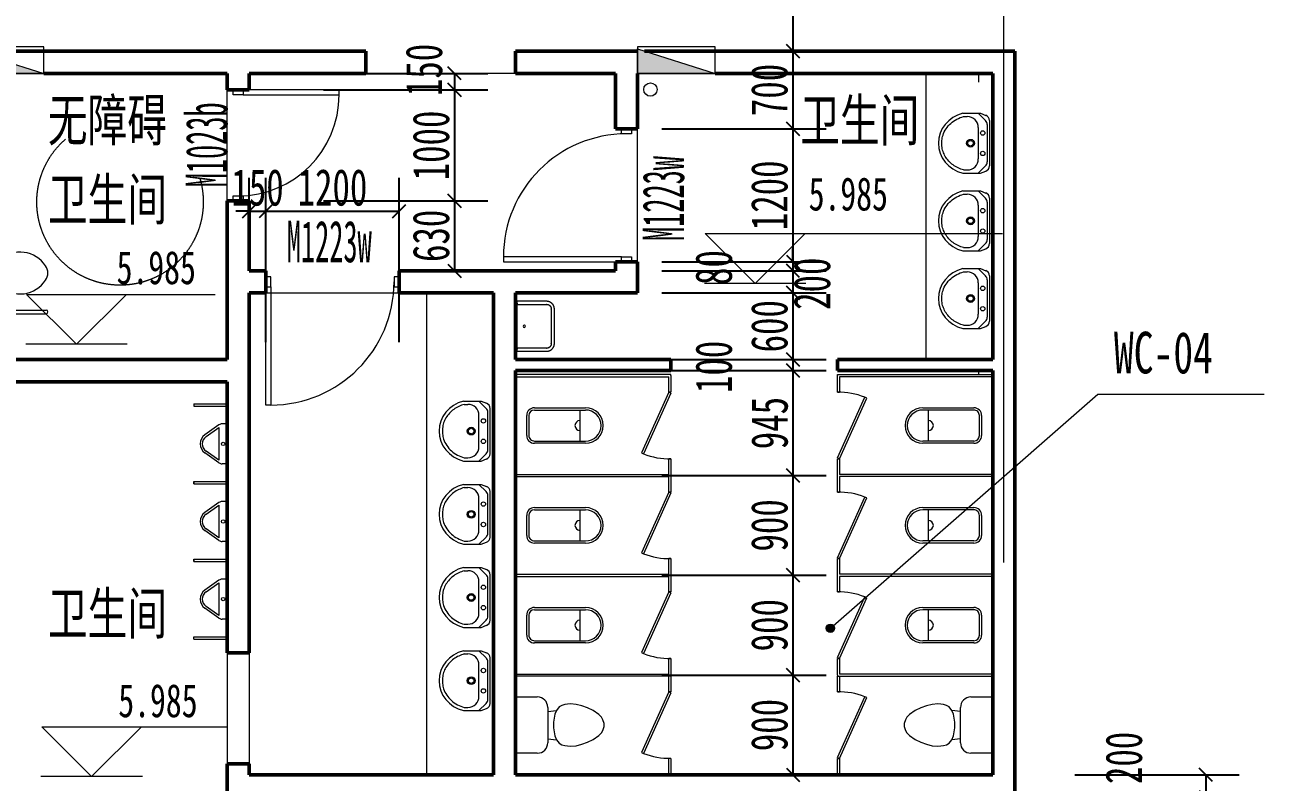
# Model space of a CAD drawing. Header units: millimetres. Extents: x 124696 to 347024, y 412631 to 564609.
# Drawn here: x 163349 to 174518, y 510662 to 517490 of the extents above; entities that cross this region are included whole.
import ezdxf

# ---------------------------------------------------------------- set-up
doc = ezdxf.new("R2010")
doc.units = ezdxf.units.MM
doc.header["$LTSCALE"] = 1500
doc.header["$MEASUREMENT"] = 0
for name, pattern in [('二层平面图$0$IMPORT-216002', [3, 2, -1]), ('二层平面图$0$划线1mm', [2, 1, -1]), ('二层平面图$0$轴网线_12_3_3_3 mm', [21, 12, -3, 3, -3])]:
    doc.linetypes.add(name, pattern=pattern)
doc.layers.add('0-建筑底图', color=7, linetype='Continuous')
for name, color, linetype, lineweight in [('二层平面图$0$A-DOOR', 51, 'Continuous', 9), ('二层平面图$0$A-DOOR-2', 51, '二层平面图$0$划线1mm', 9), ('二层平面图$0$A-DOOR-IDEN', 53, 'Continuous', 15), ('二层平面图$0$A-LINE', 7, 'Continuous', 9), ('二层平面图$0$A-LINE-1', 7, '二层平面图$0$IMPORT-216002', 9), ('二层平面图$0$A-WALL-1', 10, 'Continuous', 50), ('二层平面图$0$ANNO-DIMS', 3, 'Continuous', 15), ('二层平面图$0$ANNO-DOTE-1', 10, '二层平面图$0$轴网线_12_3_3_3 mm', 15), ('二层平面图$0$ANNO-TEXT', 7, 'Continuous', 15), ('二层平面图$0$DETAIL', 3, 'Continuous', 9), ('二层平面图$0$E-FIRE-EQPM', 3, 'Continuous', 9), ('二层平面图$0$P-SANR-FIXT-1', 7, 'Continuous', 9)]:
    doc.layers.add(name, color=color, linetype=linetype, lineweight=lineweight)
doc.styles.add('二层平面图$0$黑体', font='simhei.ttf', dxfattribs={"width": 0.7, "height": 375})
doc.styles.add('二层平面图$0$黑体_5', font='simhei.ttf', dxfattribs={"width": 0.7, "height": 330})
doc.styles.add('二层平面图$0$黑体_6', font='simhei.ttf', dxfattribs={"width": 0.5, "height": 375})
doc.styles.add('二层平面图$0$黑体_7', font='simhei.ttf', dxfattribs={"width": 0.7, "height": 300})
doc.styles.add('二层平面图$0$黑体_B', font='', dxfattribs={"width": 0.7, "height": 375})
doc.styles.get('二层平面图$0$黑体_B').set_extended_font_data('SimHei', bold=True)
doc.dimstyles.new('二层平面图$0$直线_2_2mm_黑体_引线_文字在上', dxfattribs={"dimscale": 304.8, "dimtxt": 412.811453, "dimasz": 0.393701, "dimexe": 0.984252, "dimexo": 0.0625, "dimgap": 0.147638, "dimtad": 1, "dimdec": 0, "dimzin": 0, "dimdsep": 46, "dimtxsty": '二层平面图$0$黑体_5', "dimblk1": '二层平面图$0$_Oblique', "dimblk2": '二层平面图$0$_Oblique', "dimsah": 1, "dimcen": 0.09, "dimazin": 0, "dimtfac": 1, "dimtdec": 4, "dimtix": 1, "dimtmove": 0, "dimatfit": 3, "dimfxl": 3.937008, "dimfxlon": 1, "dimtvp": 1, "dimtolj": 1, "dimtzin": 0, "dimarcsym": 2})
doc.dimstyles.new('二层平面图$0$直线_2_2mm_黑体_引线_文字在上_2', dxfattribs={"dimscale": 304.8, "dimtxt": 412.811453, "dimasz": 0.393701, "dimexe": 0.984252, "dimexo": 0.0625, "dimgap": 0.147638, "dimtad": 1, "dimdec": 0, "dimzin": 0, "dimdsep": 46, "dimtxsty": '二层平面图$0$黑体_5', "dimblk1": '二层平面图$0$_Oblique', "dimblk2": '二层平面图$0$_Oblique', "dimsah": 1, "dimcen": 0.09, "dimazin": 0, "dimtfac": 1, "dimtdec": 4, "dimtix": 1, "dimtmove": 2, "dimatfit": 3, "dimfxl": 3.937008, "dimfxlon": 1, "dimtvp": 1, "dimtolj": 1, "dimtzin": 0, "dimarcsym": 2})
doc.dimstyles.new('二层平面图$0$直线_2_2mm_黑体_引线_文字在上_3', dxfattribs={"dimscale": 304.8, "dimtxt": 412.811453, "dimasz": 0.393701, "dimexe": 0.984252, "dimexo": 0.0625, "dimgap": 0.147638, "dimtad": 1, "dimdec": 0, "dimzin": 0, "dimdsep": 46, "dimtxsty": '二层平面图$0$黑体_5', "dimblk1": '二层平面图$0$_Oblique', "dimblk2": '二层平面图$0$_Oblique', "dimsah": 1, "dimcen": 0.09, "dimazin": 0, "dimtfac": 1, "dimtdec": 4, "dimtix": 1, "dimtmove": 0, "dimatfit": 3, "dimfxl": 3.937008, "dimfxlon": 1, "dimtvp": 1, "dimtolj": 1, "dimtzin": 0, "dimarcsym": 2})

# ---------------------------------------------------------------- blocks, each defined once
blk = doc.blocks.new('二层平面图$0$蹲间_多个_2D - 900 x 1400 mm 内开-5636530-104-2F')
at = {"layer": '二层平面图$0$P-SANR-FIXT-1'}
for p, q in [((115, 1500), (115, 100)), ((125, 1500), (115, 1500)), ((2825, 1500), (2835, 1500)), ((2835, 1500), (2835, 100))]:
    blk.add_line(p, q, dxfattribs=at)
blk = doc.blocks.new('二层平面图$0$M_单个蹲间 - 单个蹲间-3468691-104-2F')
at = {"layer": '二层平面图$0$P-SANR-FIXT-1'}
for p, q in [((0, 1400), (150, 1400)), ((10, 0), (10, 1380)), ((150, 1380), (10, 1380)), ((150, 1400), (150, 1380)), ((158, 1398), (150, 1380)), ((150, 1380), (697, 1134)), ((158, 1398), (705, 1152)), ((750, 1400), (900, 1400)), ((750, 1400), (750, 1380)), ((890, 1380), (750, 1380)), ((890, 0), (890, 1380)), ((697, 1134), (705, 1152)), ((290, 170), (290, 630)), ((310, 170), (310, 630)), ((310, 580), (590, 580)), ((590, 170), (590, 630)), ((610, 630), (610, 170)), ((360, 120), (540, 120)), ((540, 100), (360, 100))]:
    blk.add_line(p, q, dxfattribs=at)
for centre, radius, start, end in [((99, 1389), 651, 338.6319, 0.9536), ((450, 630), 160, 0, 180), ((450, 630), 140, 0, 180), ((450, 580), 45, 180, 360), ((360, 170), 70, 180, 270), ((360, 170), 50, 180, 270), ((540, 170), 70, 270, 0), ((540, 170), 50, 270, 0)]:
    blk.add_arc(centre, radius, start, end, dxfattribs=at)
blk = doc.blocks.new('二层平面图$0$M_单个小便斗 - 单个小便斗-1821081-104-2F')
at = {"layer": '二层平面图$0$P-SANR-FIXT-1'}
for p, q in [((-360, -300), (-360, 0)), ((-340, -300), (-340, 0)), ((340, -300), (340, 0)), ((360, -300), (360, 0)), ((-180, 0), (-180, -44)), ((-171, -73), (-82, -200)), ((-147, -73), (147, -73)), ((-66, -189), (-147, -73)), ((147, -73), (66, -189)), ((171, -73), (82, -200)), ((180, 0), (180, -44)), ((-360, -300), (-340, -300)), ((360, -300), (340, -300))]:
    blk.add_line(p, q, dxfattribs=at)
blk.add_circle((0, -35), 15, dxfattribs=at)
for centre, radius, start, end in [((-130, -44), 50, 180, 215), ((130, -44), 50, 325, 0), ((0, -143), 100, 215, 325), ((0, -143), 80, 215, 325)]:
    blk.add_arc(centre, radius, start, end, dxfattribs=at)
blk = doc.blocks.new('二层平面图$0$A_单个圆形有台面台盆 - 单个圆形有台面台盆-4660891-104-2F')
at = {"layer": '二层平面图$0$P-SANR-FIXT-1'}
for p, q in [((-270, -111), (-251, -62)), ((-270, -130), (-205, -65)), ((-270, -269), (-270, -111)), ((-205, -30), (205, -30)), ((-169, -50), (169, -50)), ((270, -130), (205, -65)), ((270, -111), (251, -62)), ((270, -269), (270, -111)), ((-141, -130), (141, -130)), ((-241, -262), (-241, -230)), ((241, -262), (241, -230))]:
    blk.add_line(p, q, dxfattribs=at)
for centre, radius in [((-92, -90), 20), ((92, -90), 20), ((0, -200), 35), ((0, -200), 25)]:
    blk.add_circle(centre, radius, dxfattribs=at)
for centre, radius, start, end in [((-205, -80), 50, 90, 159), ((-169, -100), 50, 90, 135), ((169, -100), 50, 45, 90), ((205, -80), 50, 21, 90), ((-141, -230), 100, 90, 180), ((141, -230), 100, 0, 90)]:
    blk.add_arc(centre, radius, start, end, dxfattribs=at)
blk.add_ellipse((0, -190), major_axis=(0, 300), ratio=0.933333, start_param=1.838859, end_param=4.444326, dxfattribs=at)
blk.add_open_spline([(241, -262), (236, -280), (224, -313), (197, -359), (162, -398), (120, -429), (74, -450), (25, -460), (-25, -460), (-78, -449), (-131, -423), (-181, -381), (-219, -326), (-235, -284), (-241, -262)], degree=3, knots=[8.122045, 8.122045, 8.122045, 8.122045, 8.322465, 8.522886, 8.723306, 8.923727, 9.124147, 9.324568, 9.524988, 9.725409, 9.975934, 10.22646, 10.476986, 10.727511, 10.727511, 10.727511, 10.727511], dxfattribs=at)
blk = doc.blocks.new('二层平面图$0$A-台盆_多个有台面_2D - 圆形 750-12498117-104-2F')
at = {"layer": '二层平面图$0$P-SANR-FIXT-1'}
blk.add_line((0, 0), (3350, 0), dxfattribs=at)
blk = doc.blocks.new('二层平面图$0$A_单个圆形有台面台盆 - 单个圆形有台面台盆-718835-104-2F')
at = {"layer": '二层平面图$0$P-SANR-FIXT-1'}
for p, q in [((-270, 269), (-270, 111)), ((-241, 262), (-241, 230)), ((241, 262), (241, 230)), ((270, 269), (270, 111)), ((-270, 130), (-205, 65)), ((-141, 130), (141, 130)), ((270, 130), (205, 65)), ((-270, 111), (-251, 62)), ((-205, 30), (205, 30)), ((-169, 50), (169, 50)), ((270, 111), (251, 62))]:
    blk.add_line(p, q, dxfattribs=at)
for centre, radius in [((0, 200), 35), ((0, 200), 25), ((-92, 90), 20), ((92, 90), 20)]:
    blk.add_circle(centre, radius, dxfattribs=at)
for centre, radius, start, end in [((-141, 230), 100, 180, 270), ((141, 230), 100, 270, 360), ((-205, 80), 50, 201, 270), ((-169, 100), 50, 225, 270), ((169, 100), 50, 270, 315), ((205, 80), 50, 270, 339)]:
    blk.add_arc(centre, radius, start, end, dxfattribs=at)
blk.add_ellipse((0, 190), major_axis=(0, 300), ratio=0.933333, start_param=4.980452, end_param=7.585919, dxfattribs=at)
blk.add_open_spline([(241, 262), (236, 280), (224, 313), (197, 359), (162, 398), (120, 429), (74, 450), (25, 460), (-25, 460), (-78, 449), (-131, 423), (-181, 381), (-219, 326), (-235, 284), (-241, 262)], degree=3, knots=[8.122045, 8.122045, 8.122045, 8.122045, 8.322465, 8.522886, 8.723306, 8.923727, 9.124147, 9.324568, 9.524988, 9.725409, 9.975934, 10.22646, 10.476986, 10.727511, 10.727511, 10.727511, 10.727511], dxfattribs=at)
blk = doc.blocks.new('二层平面图$0$无障碍-马桶_2D - 无障碍-马桶_2D-501319-104-2F')
at = {"layer": '二层平面图$0$DETAIL'}
for p, q in [((-377, 0), (-377, -10)), ((-324, 0), (-324, -10)), ((-324, -10), (-377, -10)), ((-367, -10), (-367, -719)), ((-334, -10), (-334, -719)), ((-296, -182), (-208, -197)), ((-281, -207), (-196, -207)), ((-188, -201), (-201, -195)), ((-185, -434), (-144, -193)), ((185, -434), (144, -193)), ((-105, -265), (-105, -287)), ((-75, -265), (-105, -265)), ((-75, -287), (-105, -287)), ((-75, -265), (-75, -287)), ((-65, -270), (-75, -270)), ((-65, -265), (-65, -287)), ((65, -265), (-65, -265)), ((65, -287), (65, -265)), ((65, -270), (75, -270)), ((75, -265), (105, -265)), ((75, -265), (75, -287)), ((75, -287), (105, -287)), ((105, -265), (105, -287))]:
    blk.add_line(p, q, dxfattribs=at)
blk.add_circle((-296, -207), 25, dxfattribs=at)
for centre, radius, start, end in [((-235, -30), 30, 90, 178.7095), ((235, -30), 30, 1.2905, 90), ((416, -45), 681, 178.7095, 189.4323), ((-416, -45), 681, 350.5677, 1.2905), ((-281, -212), 4.47, 90, 171.562), ((-226, -151), 30, 189.4323, 260.6076), ((0, 1217), 1417, 260.6076, 279.3924), ((-206, -190), 7.2, 260.3929, 315.1907), ((-191, -190), 11.1, 207.8562, 288.4841), ((-196, -199), 8.66, 270, 346.5908), ((226, -151), 30, 279.3924, 350.5677), ((94, -481), 283, 140.2309, 235.7945), ((-100, -319), 30, 94.4466, 140.2309), ((0, -1610), 1325, 85.5534, 94.4466), ((-94, -481), 283, 304.2055, 39.7691), ((100, -319), 30, 39.7691, 85.5534), ((-350, -719), 16.5, 180, 0), ((0, -619), 116, 235.7945, 304.2055)]:
    blk.add_arc(centre, radius, start, end, dxfattribs=at)
blk = doc.blocks.new('二层平面图$0$A-平开门_单扇 - M1023b-12510914-104-2F')
at = {"layer": '二层平面图$0$A-DOOR'}
for p, q in [((-500, 45), (-455, 45)), ((-455, 45), (-455, -45)), ((455, 45), (500, 45)), ((455, -45), (455, 45)), ((-455, -45), (-500, -45)), ((455, -45), (455, -910)), ((500, -45), (455, -45)), ((500, -910), (500, -45)), ((455, -910), (500, -910))]:
    blk.add_line(p, q, dxfattribs=at)
blk.add_arc((455, 0), 910, 180, 270, dxfattribs=at)
blk = doc.blocks.new('二层平面图$0$A-平开门_单扇 - M1223w-5872556-104-2F')
at = {"layer": '二层平面图$0$A-DOOR'}
for p, q in [((555, 45), (555, 1110)), ((555, 1110), (600, 1110)), ((600, 1110), (600, 45)), ((-555, 45), (-600, 45)), ((-555, -45), (-555, 45)), ((555, 45), (555, -45)), ((600, 45), (555, 45)), ((-600, -45), (-555, -45)), ((555, -45), (600, -45))]:
    blk.add_line(p, q, dxfattribs=at)
blk.add_arc((555, 0), 1110, 90, 180, dxfattribs=at)
blk = doc.blocks.new('二层平面图$0$A-平开门_单扇 - M1223w-5872557-104-2F')
at = {"layer": '二层平面图$0$A-DOOR'}
for p, q in [((-600, 45), (-555, 45)), ((-555, 45), (-555, -45)), ((555, 45), (600, 45)), ((555, -45), (555, 45)), ((-555, -45), (-600, -45)), ((555, -45), (555, -1110)), ((600, -45), (555, -45)), ((600, -1110), (600, -45)), ((555, -1110), (600, -1110))]:
    blk.add_line(p, q, dxfattribs=at)
blk.add_arc((555, 0), 1110, 180, 270, dxfattribs=at)
blk = doc.blocks.new('二层平面图$0$拖把池 - 拖把池-4665166-104-2F')
at = {"layer": '二层平面图$0$P-SANR-FIXT-1'}
for p, q in [((-225, 0), (-225, -15)), ((-225, -15), (-225, -280)), ((-225, -15), (-207, -15)), ((-207, -15), (207, -15)), ((-197, -280), (-197, -15)), ((197, -15), (197, -280)), ((207, -15), (225, -15)), ((225, -15), (225, 0)), ((225, -280), (225, -15)), ((-197, -280), (-197, -282)), ((-192, -301), (-191, -302)), ((155, -322), (-155, -322)), ((155, -322), (157, -322)), ((176, -317), (177, -316)), ((-155, -350), (155, -350))]:
    blk.add_line(p, q, dxfattribs=at)
at = {"layer": '二层平面图$0$P-SANR-FIXT-1', "flags": 128}
for points in [[(-225, -280), (-225, -283), (-225, -286), (-224, -288), (-224, -291), (-224, -294), (-223, -297), (-222, -299), (-221, -302), (-221, -305), (-219, -307), (-218, -310), (-217, -312), (-216, -315), (-214, -317), (-213, -320), (-211, -322), (-209, -324), (-208, -326), (-206, -328), (-204, -330), (-202, -332), (-200, -334), (-197, -336), (-195, -337), (-193, -339), (-190, -340), (-188, -342), (-185, -343), (-183, -344), (-180, -345), (-178, -346), (-175, -347), (-172, -348), (-170, -348), (-167, -349), (-164, -349), (-161, -350), (-159, -350), (-156, -350), (-155, -350)], [(-155, -322), (-157, -322), (-158, -322), (-160, -322), (-162, -322), (-163, -321), (-165, -321), (-167, -321), (-168, -320), (-170, -320), (-171, -319), (-173, -318), (-175, -318), (-176, -317), (-177, -316), (-179, -315), (-180, -314), (-182, -313), (-183, -312), (-184, -311), (-185, -309), (-187, -308), (-188, -307), (-189, -306), (-190, -304), (-191, -303), (-191, -301), (-192, -300), (-193, -298), (-194, -297), (-194, -295), (-195, -294), (-196, -292), (-196, -291), (-196, -289), (-197, -287), (-197, -286), (-197, -284), (-197, -282), (-197, -280), (-197, -280)], [(-157, -322), (-155, -322), (-155, -322)], [(155, -350), (158, -350), (161, -350), (163, -349), (166, -349), (169, -349), (172, -348), (174, -347), (177, -346), (180, -346), (182, -344), (185, -343), (187, -342), (190, -341), (192, -339), (195, -338), (197, -336), (199, -334), (201, -333), (203, -331), (205, -329), (207, -327), (209, -325), (211, -322), (212, -320), (214, -318), (215, -315), (217, -313), (218, -310), (219, -308), (220, -305), (221, -303), (222, -300), (223, -297), (223, -295), (224, -292), (224, -289), (225, -286), (225, -284), (225, -281), (225, -280)], [(197, -280), (197, -282), (197, -283), (197, -285), (197, -287), (196, -288), (196, -290), (196, -292), (195, -293), (195, -295), (194, -296), (193, -298), (193, -300), (192, -301), (191, -302), (190, -304), (189, -305), (188, -307), (187, -308), (186, -309), (184, -310), (183, -312), (182, -313), (181, -314), (179, -315), (178, -316), (176, -316), (175, -317), (173, -318), (172, -319), (170, -319), (169, -320), (167, -321), (166, -321), (164, -321), (162, -322), (161, -322), (159, -322), (157, -322), (155, -322), (155, -322)], [(197, -282), (197, -280), (197, -280)]]:
    blk.add_lwpolyline(points, dxfattribs=at)
at = {"layer": '二层平面图$0$P-SANR-FIXT-1'}
for start, end in [(0, 180), (180, 0)]:
    blk.add_arc((0, -79), 10, start, end, dxfattribs=at)
blk.add_open_spline([(-185, -8), (-186, -9), (-188, -9), (-192, -11), (-195, -12), (-198, -13), (-201, -14), (-204, -15), (-206, -15), (-207, -15)], degree=3, dxfattribs=at)
blk.add_open_spline([(207, -15), (206, -15), (204, -15), (201, -14), (198, -13), (193, -11), (188, -9), (185, -8)], degree=3, knots=[0, 0, 0, 0, 0.142857, 0.285714, 0.428571, 0.571429, 1, 1, 1, 1], dxfattribs=at)
blk = doc.blocks.new('二层平面图$0$单个座便器隔间 - 单个座便器隔间 1500 长-5639661-104-2F')
at = {"layer": '二层平面图$0$P-SANR-FIXT-1'}
for p, q in [((10, 1400), (150, 1400)), ((150, 1380), (10, 1380)), ((150, 1400), (150, 1380)), ((158, 1398), (150, 1380)), ((150, 1380), (697, 1134)), ((158, 1398), (705, 1152)), ((750, 1400), (900, 1400)), ((750, 1400), (750, 1380)), ((890, 1380), (750, 1380)), ((890, 0), (890, 1380)), ((697, 1134), (705, 1152)), ((402, 787), (380, 774)), ((437, 799), (402, 787)), ((463, 799), (437, 799)), ((498, 787), (463, 799)), ((520, 774), (498, 787)), ((320, 698), (296, 647)), ((355, 749), (320, 698)), ((380, 774), (355, 749)), ((545, 749), (520, 774)), ((580, 698), (545, 749)), ((604, 647), (580, 698)), ((278, 596), (264, 545)), ((296, 647), (278, 596)), ((622, 596), (604, 647)), ((636, 545), (622, 596)), ((264, 545), (260, 495)), ((260, 495), (262, 469)), ((262, 469), (266, 444)), ((634, 444), (638, 469)), ((641, 495), (636, 545)), ((638, 469), (641, 495)), ((266, 444), (273, 418)), ((273, 418), (287, 393)), ((287, 393), (318, 368)), ((318, 368), (353, 355)), ((327, 291), (318, 368)), ((353, 355), (425, 342)), ((425, 342), (475, 342)), ((475, 342), (547, 355)), ((547, 355), (582, 368)), ((573, 291), (582, 368)), ((582, 368), (613, 393)), ((613, 393), (627, 418)), ((627, 418), (634, 444)), ((291, 291), (609, 291)), ((197, 0), (197, 196)), ((703, 196), (703, 0))]:
    blk.add_line(p, q, dxfattribs=at)
for centre, radius, start, end in [((99, 1389), 651, 338.6319, 0.9536), ((291, 196), 94.6, 90, 180), ((609, 196), 94.6, 360, 90)]:
    blk.add_arc(centre, radius, start, end, dxfattribs=at)
blk = doc.blocks.new('二层平面图$0$单个座便器隔间 - 单个座便器隔间 1500 长-V161-104-2F')
at = {"layer": '二层平面图$0$P-SANR-FIXT-1'}
for p, q in [((0, 1400), (150, 1400)), ((10, 0), (10, 1380)), ((150, 1380), (10, 1380)), ((150, 1400), (150, 1380)), ((158, 1398), (150, 1380)), ((150, 1380), (697, 1134)), ((158, 1398), (705, 1152)), ((750, 1400), (890, 1400)), ((750, 1400), (750, 1380)), ((890, 1380), (750, 1380)), ((697, 1134), (705, 1152)), ((402, 787), (380, 774)), ((437, 799), (402, 787)), ((463, 799), (437, 799)), ((498, 787), (463, 799)), ((520, 774), (498, 787)), ((320, 698), (296, 647)), ((355, 749), (320, 698)), ((380, 774), (355, 749)), ((545, 749), (520, 774)), ((580, 698), (545, 749)), ((604, 647), (580, 698)), ((278, 596), (264, 545)), ((296, 647), (278, 596)), ((622, 596), (604, 647)), ((636, 545), (622, 596)), ((264, 545), (260, 495)), ((260, 495), (262, 469)), ((262, 469), (266, 444)), ((634, 444), (638, 469)), ((641, 495), (636, 545)), ((638, 469), (641, 495)), ((266, 444), (273, 418)), ((273, 418), (287, 393)), ((287, 393), (318, 368)), ((318, 368), (353, 355)), ((327, 291), (318, 368)), ((353, 355), (425, 342)), ((425, 342), (475, 342)), ((475, 342), (547, 355)), ((547, 355), (582, 368)), ((573, 291), (582, 368)), ((582, 368), (613, 393)), ((613, 393), (627, 418)), ((627, 418), (634, 444)), ((291, 291), (609, 291)), ((197, 0), (197, 196)), ((703, 196), (703, 0))]:
    blk.add_line(p, q, dxfattribs=at)
for centre, radius, start, end in [((99, 1389), 651, 338.6319, 0.9536), ((291, 196), 94.6, 90, 180), ((609, 196), 94.6, 360, 90)]:
    blk.add_arc(centre, radius, start, end, dxfattribs=at)
blk = doc.blocks.new('二层平面图$0$A-门洞_虚线_划线_ - DK1023-8406474-104-2F')
at = {"layer": '二层平面图$0$A-DOOR-2'}
for p, q in [((-500, 100), (500, 100)), ((-500, -100), (500, -100))]:
    blk.add_line(p, q, dxfattribs=at)
blk = doc.blocks.new('二层平面图$0$国标_带灭火器箱组合式消防柜-乙型-左 - 1800x700x180 2-7042706-104-2F')
at = {"layer": '二层平面图$0$E-FIRE-EQPM'}
blk.add_hatch(color=256, dxfattribs=at).paths.add_polyline_path([(-350, 120), (-350, -100), (350, -100), (302, -85)])
for p, q in [((350, 140), (-350, 140)), ((-350, 140), (-350, -100)), ((-350, -100), (-350, 120)), ((-350, 120), (350, -100)), ((350, -100), (350, 140)), ((350, -100), (-350, -100)), ((-350, -100), (350, -100))]:
    blk.add_line(p, q, dxfattribs=at)
blk = doc.blocks.new('二层平面图$0$_Oblique')
at = {"color": 0, "linetype": 'ByBlock', "lineweight": -2}
blk.add_line((-0.5, -0.5), (0.5, 0.5), dxfattribs=at)
blk = doc.blocks.new('*D2320')
at = {"layer": '二层平面图$0$ANNO-DIMS', "color": 0, "lineweight": -2, "transparency": 16777216}
for p, q in [((26281, 63000), (24800, 63000)), ((25100, 63000), (25100, 60900)), ((26281, 60900), (24800, 60900))]:
    blk.add_line(p, q, dxfattribs=at)
at = {"layer": '二层平面图$0$ANNO-DIMS', "color": 0, "lineweight": -2, "transparency": 16777216, "xscale": 120, "yscale": 120, "zscale": 120}
for p, rotation in [((25100, 63000), 90), ((25100, 60900), 270)]:
    blk.add_blockref('二层平面图$0$_Oblique', p, dxfattribs=dict(at, rotation=rotation))
at = {"layer": '二层平面图$0$ANNO-DIMS', "color": 0, "transparency": 16777216, "insert": (24888, 61950), "char_height": 330, "width": 806.42, "attachment_point": 5, "rotation": 90, "style": '二层平面图$0$黑体_5'}
blk.add_mtext('\\A1;2100', dxfattribs=at)
blk = doc.blocks.new('*D2431')
at = {"layer": '二层平面图$0$ANNO-DIMS', "color": 0, "lineweight": -2, "transparency": 16777216}
for p, q in [((27639, 54375), (29120, 54375)), ((28820, 54375), (28820, 54175)), ((27639, 54175), (29120, 54175))]:
    blk.add_line(p, q, dxfattribs=at)
at = {"layer": '二层平面图$0$ANNO-DIMS', "color": 0, "lineweight": -2, "transparency": 16777216, "xscale": 120, "yscale": 120, "zscale": 120}
for p, rotation in [((28820, 54375), 90), ((28820, 54175), 270)]:
    blk.add_blockref('二层平面图$0$_Oblique', p, dxfattribs=dict(at, rotation=rotation))
at = {"layer": '二层平面图$0$ANNO-DIMS', "color": 0, "transparency": 16777216, "insert": (27915, 54293), "char_height": 330, "width": 604.82, "attachment_point": 1, "rotation": 90, "line_spacing_factor": 0.872751, "style": '二层平面图$0$黑体_5'}
blk.add_mtext('\\A1;200', dxfattribs=at)
blk = doc.blocks.new('*D2505')
at = {"layer": '二层平面图$0$ANNO-DIMS', "color": 0, "lineweight": -2, "transparency": 16777216}
for p, q in [((26281, 60900), (24800, 60900)), ((25100, 60900), (25100, 60200)), ((23919, 60200), (25400, 60200))]:
    blk.add_line(p, q, dxfattribs=at)
at = {"layer": '二层平面图$0$ANNO-DIMS', "color": 0, "lineweight": -2, "transparency": 16777216, "xscale": 120, "yscale": 120, "zscale": 120}
for p, rotation in [((25100, 60900), 90), ((25100, 60200), 270)]:
    blk.add_blockref('二层平面图$0$_Oblique', p, dxfattribs=dict(at, rotation=rotation))
at = {"layer": '二层平面图$0$ANNO-DIMS', "color": 0, "transparency": 16777216, "insert": (24888, 60550), "char_height": 330, "width": 604.82, "attachment_point": 5, "rotation": 90, "style": '二层平面图$0$黑体_5'}
blk.add_mtext('\\A1;700', dxfattribs=at)
blk = doc.blocks.new('*D2506')
at = {"layer": '二层平面图$0$ANNO-DIMS', "color": 0, "lineweight": -2, "transparency": 16777216}
for p, q in [((23919, 60200), (25400, 60200)), ((25100, 60200), (25100, 59000)), ((23919, 59000), (25400, 59000))]:
    blk.add_line(p, q, dxfattribs=at)
at = {"layer": '二层平面图$0$ANNO-DIMS', "color": 0, "lineweight": -2, "transparency": 16777216, "xscale": 120, "yscale": 120, "zscale": 120}
for p, rotation in [((25100, 60200), 90), ((25100, 59000), 270)]:
    blk.add_blockref('二层平面图$0$_Oblique', p, dxfattribs=dict(at, rotation=rotation))
at = {"layer": '二层平面图$0$ANNO-DIMS', "color": 0, "transparency": 16777216, "insert": (24888, 59600), "char_height": 330, "width": 806.42, "attachment_point": 5, "rotation": 90, "style": '二层平面图$0$黑体_5'}
blk.add_mtext('\\A1;1200', dxfattribs=at)
blk = doc.blocks.new('*D2482')
at = {"layer": '二层平面图$0$ANNO-DIMS', "color": 0, "lineweight": -2, "transparency": 16777216}
for p, q in [((25100, 59000), (25100, 59120)), ((23919, 59000), (25400, 59000)), ((25100, 59000), (25100, 58920)), ((23919, 58920), (25400, 58920)), ((25100, 58920), (25100, 58800))]:
    blk.add_line(p, q, dxfattribs=at)
at = {"layer": '二层平面图$0$ANNO-DIMS', "color": 0, "lineweight": -2, "transparency": 16777216, "xscale": 120, "yscale": 120, "zscale": 120}
for p, rotation in [((25100, 59000), 270), ((25100, 58920), 90)]:
    blk.add_blockref('二层平面图$0$_Oblique', p, dxfattribs=dict(at, rotation=rotation))
at = {"layer": '二层平面图$0$ANNO-DIMS', "color": 0, "transparency": 16777216, "insert": (24219, 58792), "char_height": 330, "width": 403.21, "attachment_point": 1, "rotation": 90, "line_spacing_factor": 0.872751, "style": '二层平面图$0$黑体_5'}
blk.add_mtext('\\A1;80', dxfattribs=at)
blk = doc.blocks.new('*D2483')
at = {"layer": '二层平面图$0$ANNO-DIMS', "color": 0, "lineweight": -2, "transparency": 16777216}
for p, q in [((23919, 58920), (25400, 58920)), ((25100, 58920), (25100, 58720)), ((23919, 58720), (25400, 58720))]:
    blk.add_line(p, q, dxfattribs=at)
at = {"layer": '二层平面图$0$ANNO-DIMS', "color": 0, "lineweight": -2, "transparency": 16777216, "xscale": 120, "yscale": 120, "zscale": 120}
for p, rotation in [((25100, 58920), 90), ((25100, 58720), 270)]:
    blk.add_blockref('二层平面图$0$_Oblique', p, dxfattribs=dict(at, rotation=rotation))
at = {"layer": '二层平面图$0$ANNO-DIMS', "color": 0, "transparency": 16777216, "insert": (25105, 58568), "char_height": 330, "width": 604.82, "attachment_point": 1, "rotation": 90, "line_spacing_factor": 0.872751, "style": '二层平面图$0$黑体_5'}
blk.add_mtext('\\A1;200', dxfattribs=at)
blk = doc.blocks.new('*D2484')
at = {"layer": '二层平面图$0$ANNO-DIMS', "color": 0, "lineweight": -2, "transparency": 16777216}
for p, q in [((23919, 58720), (25400, 58720)), ((25100, 58720), (25100, 58120)), ((23919, 58120), (25400, 58120))]:
    blk.add_line(p, q, dxfattribs=at)
at = {"layer": '二层平面图$0$ANNO-DIMS', "color": 0, "lineweight": -2, "transparency": 16777216, "xscale": 120, "yscale": 120, "zscale": 120}
for p, rotation in [((25100, 58720), 90), ((25100, 58120), 270)]:
    blk.add_blockref('二层平面图$0$_Oblique', p, dxfattribs=dict(at, rotation=rotation))
at = {"layer": '二层平面图$0$ANNO-DIMS', "color": 0, "transparency": 16777216, "insert": (24888, 58420), "char_height": 330, "width": 604.82, "attachment_point": 5, "rotation": 90, "style": '二层平面图$0$黑体_5'}
blk.add_mtext('\\A1;600', dxfattribs=at)
blk = doc.blocks.new('*D2485')
at = {"layer": '二层平面图$0$ANNO-DIMS', "color": 0, "lineweight": -2, "transparency": 16777216}
for p, q in [((23919, 58120), (25400, 58120)), ((25100, 58120), (25100, 58020)), ((23919, 58020), (25400, 58020))]:
    blk.add_line(p, q, dxfattribs=at)
at = {"layer": '二层平面图$0$ANNO-DIMS', "color": 0, "lineweight": -2, "transparency": 16777216, "xscale": 120, "yscale": 120, "zscale": 120}
for p, rotation in [((25100, 58120), 90), ((25100, 58020), 270)]:
    blk.add_blockref('二层平面图$0$_Oblique', p, dxfattribs=dict(at, rotation=rotation))
at = {"layer": '二层平面图$0$ANNO-DIMS', "color": 0, "transparency": 16777216, "insert": (24219, 57818), "char_height": 330, "width": 604.82, "attachment_point": 1, "rotation": 90, "line_spacing_factor": 0.872751, "style": '二层平面图$0$黑体_5'}
blk.add_mtext('\\A1;100', dxfattribs=at)
blk = doc.blocks.new('*D2486')
at = {"layer": '二层平面图$0$ANNO-DIMS', "color": 0, "lineweight": -2, "transparency": 16777216}
for p, q in [((23919, 58020), (25400, 58020)), ((25100, 58020), (25100, 57075)), ((23919, 57075), (25400, 57075))]:
    blk.add_line(p, q, dxfattribs=at)
at = {"layer": '二层平面图$0$ANNO-DIMS', "color": 0, "lineweight": -2, "transparency": 16777216, "xscale": 120, "yscale": 120, "zscale": 120}
for p, rotation in [((25100, 58020), 90), ((25100, 57075), 270)]:
    blk.add_blockref('二层平面图$0$_Oblique', p, dxfattribs=dict(at, rotation=rotation))
at = {"layer": '二层平面图$0$ANNO-DIMS', "color": 0, "transparency": 16777216, "insert": (24890, 57547), "char_height": 330, "width": 604.82, "attachment_point": 5, "rotation": 90, "style": '二层平面图$0$黑体_5'}
blk.add_mtext('\\A1;945', dxfattribs=at)
blk = doc.blocks.new('*D2487')
at = {"layer": '二层平面图$0$ANNO-DIMS', "color": 0, "lineweight": -2, "transparency": 16777216}
for p, q in [((23919, 57075), (25400, 57075)), ((25100, 57075), (25100, 56175)), ((23919, 56175), (25400, 56175))]:
    blk.add_line(p, q, dxfattribs=at)
at = {"layer": '二层平面图$0$ANNO-DIMS', "color": 0, "lineweight": -2, "transparency": 16777216, "xscale": 120, "yscale": 120, "zscale": 120}
for p, rotation in [((25100, 57075), 90), ((25100, 56175), 270)]:
    blk.add_blockref('二层平面图$0$_Oblique', p, dxfattribs=dict(at, rotation=rotation))
at = {"layer": '二层平面图$0$ANNO-DIMS', "color": 0, "transparency": 16777216, "insert": (24888, 56625), "char_height": 330, "width": 604.82, "attachment_point": 5, "rotation": 90, "style": '二层平面图$0$黑体_5'}
blk.add_mtext('\\A1;900', dxfattribs=at)
blk = doc.blocks.new('*D2488')
at = {"layer": '二层平面图$0$ANNO-DIMS', "color": 0, "lineweight": -2, "transparency": 16777216}
for p, q in [((23919, 56175), (25400, 56175)), ((25100, 56175), (25100, 55275)), ((23919, 55275), (25400, 55275))]:
    blk.add_line(p, q, dxfattribs=at)
at = {"layer": '二层平面图$0$ANNO-DIMS', "color": 0, "lineweight": -2, "transparency": 16777216, "xscale": 120, "yscale": 120, "zscale": 120}
for p, rotation in [((25100, 56175), 90), ((25100, 55275), 270)]:
    blk.add_blockref('二层平面图$0$_Oblique', p, dxfattribs=dict(at, rotation=rotation))
at = {"layer": '二层平面图$0$ANNO-DIMS', "color": 0, "transparency": 16777216, "insert": (24888, 55725), "char_height": 330, "width": 604.82, "attachment_point": 5, "rotation": 90, "style": '二层平面图$0$黑体_5'}
blk.add_mtext('\\A1;900', dxfattribs=at)
blk = doc.blocks.new('*D2489')
at = {"layer": '二层平面图$0$ANNO-DIMS', "color": 0, "lineweight": -2, "transparency": 16777216}
for p, q in [((23919, 55275), (25400, 55275)), ((25100, 55275), (25100, 54375)), ((26281, 54375), (24800, 54375))]:
    blk.add_line(p, q, dxfattribs=at)
at = {"layer": '二层平面图$0$ANNO-DIMS', "color": 0, "lineweight": -2, "transparency": 16777216, "xscale": 120, "yscale": 120, "zscale": 120}
for p, rotation in [((25100, 55275), 90), ((25100, 54375), 270)]:
    blk.add_blockref('二层平面图$0$_Oblique', p, dxfattribs=dict(at, rotation=rotation))
at = {"layer": '二层平面图$0$ANNO-DIMS', "color": 0, "transparency": 16777216, "insert": (24888, 54825), "char_height": 330, "width": 604.82, "attachment_point": 5, "rotation": 90, "style": '二层平面图$0$黑体_5'}
blk.add_mtext('\\A1;900', dxfattribs=at)
blk = doc.blocks.new('*D2490')
at = {"layer": '二层平面图$0$ANNO-DIMS', "color": 0, "lineweight": -2, "transparency": 16777216}
for p, q in [((20200, 58968), (20200, 59758)), ((20350, 58277), (20350, 59758)), ((20200, 59458), (20080, 59458)), ((20200, 59458), (20350, 59458)), ((20350, 59458), (20470, 59458))]:
    blk.add_line(p, q, dxfattribs=at)
at = {"layer": '二层平面图$0$ANNO-DIMS', "color": 0, "lineweight": -2, "transparency": 16777216, "xscale": 120, "yscale": 120, "zscale": 120}
blk.add_blockref('二层平面图$0$_Oblique', (20200, 59458), dxfattribs=at)
at = {"layer": '二层平面图$0$ANNO-DIMS', "color": 0, "lineweight": -2, "transparency": 16777216, "xscale": 120, "yscale": 120, "zscale": 120, "rotation": 180}
blk.add_blockref('二层平面图$0$_Oblique', (20350, 59458), dxfattribs=at)
at = {"layer": '二层平面图$0$ANNO-DIMS', "color": 0, "transparency": 16777216, "insert": (20275, 59670), "char_height": 330, "width": 604.82, "attachment_point": 5, "style": '二层平面图$0$黑体_5'}
blk.add_mtext('\\A1;150', dxfattribs=at)
blk = doc.blocks.new('*D2456')
at = {"layer": '二层平面图$0$ANNO-DIMS', "color": 0, "lineweight": -2, "transparency": 16777216}
for p, q in [((20350, 58277), (20350, 59758)), ((21550, 58277), (21550, 59758)), ((20350, 59458), (21550, 59458))]:
    blk.add_line(p, q, dxfattribs=at)
at = {"layer": '二层平面图$0$ANNO-DIMS', "color": 0, "lineweight": -2, "transparency": 16777216, "xscale": 120, "yscale": 120, "zscale": 120, "rotation": 180}
blk.add_blockref('二层平面图$0$_Oblique', (20350, 59458), dxfattribs=at)
at = {"layer": '二层平面图$0$ANNO-DIMS', "color": 0, "lineweight": -2, "transparency": 16777216, "xscale": 120, "yscale": 120, "zscale": 120}
blk.add_blockref('二层平面图$0$_Oblique', (21550, 59458), dxfattribs=at)
at = {"layer": '二层平面图$0$ANNO-DIMS', "color": 0, "transparency": 16777216, "insert": (20950, 59670), "char_height": 330, "width": 806.42, "attachment_point": 5, "style": '二层平面图$0$黑体_5'}
blk.add_mtext('\\A1;1200', dxfattribs=at)
blk = doc.blocks.new('二层平面图$0$00_引注_规范_ - 00_引注_规范_-5761223-104-2F')
at = {"layer": '二层平面图$0$ANNO-TEXT'}
for p, q in [((0, 0), (5, 0)), ((5, 0), (10, 0))]:
    blk.add_line(p, q, dxfattribs=at)
blk = doc.blocks.new('*D2700')
at = {"layer": '二层平面图$0$ANNO-DIMS', "color": 0, "lineweight": -2, "transparency": 16777216}
for p, q in [((20869, 60700), (22350, 60700)), ((22050, 60700), (22050, 60550)), ((20869, 60550), (22350, 60550))]:
    blk.add_line(p, q, dxfattribs=at)
at = {"layer": '二层平面图$0$ANNO-DIMS', "color": 0, "lineweight": -2, "transparency": 16777216, "xscale": 120, "yscale": 120, "zscale": 120}
for p, rotation in [((22050, 60700), 90), ((22050, 60550), 270)]:
    blk.add_blockref('二层平面图$0$_Oblique', p, dxfattribs=dict(at, rotation=rotation))
at = {"layer": '二层平面图$0$ANNO-DIMS', "color": 0, "transparency": 16777216, "insert": (21608, 60495), "char_height": 330, "width": 604.82, "attachment_point": 1, "rotation": 90, "line_spacing_factor": 0.872751, "style": '二层平面图$0$黑体_5'}
blk.add_mtext('\\A1;150', dxfattribs=at)
blk = doc.blocks.new('*D2701')
at = {"layer": '二层平面图$0$ANNO-DIMS', "color": 0, "lineweight": -2, "transparency": 16777216}
for p, q in [((20869, 60550), (22350, 60550)), ((22050, 60550), (22050, 59550)), ((20869, 59550), (22350, 59550))]:
    blk.add_line(p, q, dxfattribs=at)
at = {"layer": '二层平面图$0$ANNO-DIMS', "color": 0, "lineweight": -2, "transparency": 16777216, "xscale": 120, "yscale": 120, "zscale": 120}
for p, rotation in [((22050, 60550), 90), ((22050, 59550), 270)]:
    blk.add_blockref('二层平面图$0$_Oblique', p, dxfattribs=dict(at, rotation=rotation))
at = {"layer": '二层平面图$0$ANNO-DIMS', "color": 0, "transparency": 16777216, "insert": (21839, 60050), "char_height": 330, "width": 806.42, "attachment_point": 5, "rotation": 90, "style": '二层平面图$0$黑体_5'}
blk.add_mtext('\\A1;1000', dxfattribs=at)
blk = doc.blocks.new('*D2702')
at = {"layer": '二层平面图$0$ANNO-DIMS', "color": 0, "lineweight": -2, "transparency": 16777216}
for p, q in [((20869, 59550), (22350, 59550)), ((22050, 59550), (22050, 58920)), ((23231, 58920), (21750, 58920))]:
    blk.add_line(p, q, dxfattribs=at)
at = {"layer": '二层平面图$0$ANNO-DIMS', "color": 0, "lineweight": -2, "transparency": 16777216, "xscale": 120, "yscale": 120, "zscale": 120}
for p, rotation in [((22050, 59550), 90), ((22050, 58920), 270)]:
    blk.add_blockref('二层平面图$0$_Oblique', p, dxfattribs=dict(at, rotation=rotation))
at = {"layer": '二层平面图$0$ANNO-DIMS', "color": 0, "transparency": 16777216, "insert": (21839, 59235), "char_height": 330, "width": 604.82, "attachment_point": 5, "rotation": 90, "style": '二层平面图$0$黑体_5'}
blk.add_mtext('\\A1;630', dxfattribs=at)
blk = doc.blocks.new('二层平面图')
at = {"layer": '二层平面图$0$ANNO-TEXT'}
h = blk.add_hatch(color=8, dxfattribs=at)
edge = h.paths.add_edge_path()
edge.add_arc((25437.8, 55697.9), 37.5, 0, 360)
at = {"layer": '二层平面图$0$A-LINE', "color": 8}
for p, q in [((22600, 60700), (21250, 60700)), ((26300, 58120), (26300, 60700)), ((26775, 60620), (26775, 60700)), ((20000, 59550), (20000, 60550)), ((23700, 59000), (23700, 60200)), ((24759.1, 58806.7), (24309.1, 59256.7)), ((24309.1, 59256.7), (26989.1, 59256.7)), ((24759.1, 58806.7), (25209.1, 59256.7)), ((25216.6, 58806.7), (24301.6, 58806.7)), ((18643.6, 58257.6), (18193.6, 58707.6)), ((18193.6, 58707.6), (19893.6, 58707.6)), ((18643.6, 58257.6), (19093.6, 58707.6)), ((20350, 58720), (21550, 58720)), ((21800, 54375), (21800, 58720)), ((19101.1, 58257.6), (18186.1, 58257.6)), ((26775, 57985), (26775, 58020)), ((18779.7, 54360), (18329.7, 54810)), ((18329.7, 54810), (20000, 54810)), ((18779.7, 54360), (19229.7, 54810)), ((19237.2, 54360), (18322.2, 54360))]:
    blk.add_line(p, q, dxfattribs=at)
blk.add_circle((23814.8, 60553.9), 60, dxfattribs=at)
at = {"layer": '二层平面图$0$A-LINE-1', "color": 8}
blk.add_circle((19035.6, 59540.2), 750, dxfattribs=at)
at = {"layer": '二层平面图$0$A-WALL-1', "color": 8}
for p, q in [((21250, 60900), (17713.2, 60900)), ((21250, 60700), (21250, 60900)), ((23700, 60900), (22600, 60900)), ((22600, 60900), (22600, 60700)), ((27100, 60900), (23763.2, 60900)), ((27100, 53725), (27100, 60900)), ((18350, 60700), (20000, 60700)), ((20000, 60700), (20000, 60550)), ((20200, 60700), (21250, 60700)), ((20200, 60550), (20200, 60700)), ((22600, 60700), (23500, 60700)), ((23500, 60700), (23500, 60200)), ((23700, 60200), (23700, 60700)), ((24400, 60700), (26900, 60700)), ((26900, 60700), (26900, 58120)), ((20000, 60550), (20200, 60550)), ((23500, 60200), (23700, 60200)), ((20200, 59550), (20000, 59550)), ((20000, 59550), (20000, 58120)), ((20200, 58920), (20200, 59550)), ((23700, 59000), (23500, 59000)), ((23500, 59000), (23500, 58920)), ((23700, 58720), (23700, 59000)), ((20350, 58920), (20200, 58920)), ((20350, 58720), (20350, 58920)), ((23500, 58920), (21550, 58920)), ((21550, 58920), (21550, 58720)), ((20200, 55475), (20200, 58720)), ((20200, 58720), (20350, 58720)), ((21550, 58720), (22400, 58720)), ((22400, 58720), (22400, 54375)), ((22600, 58120), (22600, 58720)), ((22600, 58720), (23700, 58720)), ((20000, 58120), (17650, 58120)), ((24000, 58120), (22600, 58120)), ((24000, 58020), (24000, 58120)), ((26900, 58120), (25500, 58120)), ((25500, 58120), (25500, 58020)), ((22600, 54375), (22600, 58020)), ((22600, 58020), (24000, 58020)), ((25500, 58020), (26900, 58020)), ((26900, 58020), (26900, 54375)), ((16550, 57920), (20000, 57920)), ((20000, 57920), (20000, 55475)), ((20000, 55475), (20200, 55475)), ((20200, 54475), (20000, 54475)), ((20000, 54475), (20000, 54175)), ((20200, 54375), (20200, 54475)), ((22400, 54375), (20200, 54375)), ((26900, 54375), (22600, 54375))]:
    blk.add_line(p, q, dxfattribs=at)
at = {"layer": '二层平面图$0$ANNO-DOTE-1', "color": 8}
blk.add_line((27000, -6710.3), (27000, 106757.2), dxfattribs=at)
at = {"layer": '二层平面图$0$ANNO-TEXT', "color": 8}
blk.add_line((25437.8, 55697.9), (27846.7, 57807.6), dxfattribs=at)
blk.add_circle((25437.8, 55697.9), 37.5, dxfattribs=at)
at = {"layer": '二层平面图$0$A-DOOR', "color": 8}
for name, p, rotation in [('二层平面图$0$A-平开门_单扇 - M1023b-12510914-104-2F', (20100, 60050), 89.99999999999989), ('二层平面图$0$A-平开门_单扇 - M1223w-5872557-104-2F', (23600, 59600), 269.9999999999999), ('二层平面图$0$A-平开门_单扇 - M1223w-5872556-104-2F', (20950, 58820), 180), ('二层平面图$0$A-门洞_虚线_划线_ - DK1023-8406474-104-2F', (20100, 54975), 269.9999999999999)]:
    blk.add_blockref(name, p, dxfattribs=dict(at, rotation=rotation))
at = {"layer": '二层平面图$0$ANNO-TEXT', "color": 8, "xscale": 150, "yscale": 150, "zscale": 150}
blk.add_blockref('二层平面图$0$00_引注_规范_ - 00_引注_规范_-5761223-104-2F', (27846.7, 57807.6), dxfattribs=at)
at = {"layer": '二层平面图$0$E-FIRE-EQPM', "color": 8}
for p in [(18000, 60799.8), (24050, 60799.8)]:
    blk.add_blockref('二层平面图$0$国标_带灭火器箱组合式消防柜-乙型-左 - 1800x700x180 2-7042706-104-2F', p, dxfattribs=at)
at = {"layer": '二层平面图$0$P-SANR-FIXT-1', "color": 8}
for name, p, rotation in [('二层平面图$0$A_单个圆形有台面台盆 - 单个圆形有台面台盆-4660891-104-2F', (26900, 60070), 270), ('二层平面图$0$A_单个圆形有台面台盆 - 单个圆形有台面台盆-4660891-104-2F', (26900, 59370), 270), ('二层平面图$0$无障碍-马桶_2D - 无障碍-马桶_2D-501319-104-2F', (17650, 58900), 90.00000000000021), ('二层平面图$0$A_单个圆形有台面台盆 - 单个圆形有台面台盆-4660891-104-2F', (26900, 58670), 270), ('二层平面图$0$拖把池 - 拖把池-4665166-104-2F', (22600, 58420), 89.99999999999987), ('二层平面图$0$A-台盆_多个有台面_2D - 圆形 750-12498117-104-2F', (22400, 54675), 89.99999999999973), ('二层平面图$0$蹲间_多个_2D - 900 x 1400 mm 内开-5636530-104-2F', (22500, 58100), 269.9999999999999), ('二层平面图$0$M_单个蹲间 - 单个蹲间-3468691-104-2F', (22600, 57975), 269.9999999999999), ('二层平面图$0$蹲间_多个_2D - 900 x 1400 mm 内开-5636530-104-2F', (27000, 55150), 89.99999999999989), ('二层平面图$0$M_单个蹲间 - 单个蹲间-3468691-104-2F', (26900, 57075), 89.99999999999989), ('二层平面图$0$A_单个圆形有台面台盆 - 单个圆形有台面台盆-718835-104-2F', (22400, 57475), 89.99999999999973), ('二层平面图$0$M_单个小便斗 - 单个小便斗-1821081-104-2F', (20000, 57360), 269.9999999999999), ('二层平面图$0$M_单个蹲间 - 单个蹲间-3468691-104-2F', (22600, 57075), 269.9999999999999), ('二层平面图$0$M_单个蹲间 - 单个蹲间-3468691-104-2F', (26900, 56175), 89.99999999999989), ('二层平面图$0$M_单个小便斗 - 单个小便斗-1821081-104-2F', (20000, 56660), 269.9999999999999), ('二层平面图$0$A_单个圆形有台面台盆 - 单个圆形有台面台盆-718835-104-2F', (22400, 56725), 89.99999999999973), ('二层平面图$0$M_单个小便斗 - 单个小便斗-1821081-104-2F', (20000, 55960), 269.9999999999999), ('二层平面图$0$A_单个圆形有台面台盆 - 单个圆形有台面台盆-718835-104-2F', (22400, 55975), 89.99999999999973), ('二层平面图$0$M_单个蹲间 - 单个蹲间-3468691-104-2F', (22600, 56175), 269.9999999999999), ('二层平面图$0$M_单个蹲间 - 单个蹲间-3468691-104-2F', (26900, 55275), 89.99999999999989), ('二层平面图$0$A_单个圆形有台面台盆 - 单个圆形有台面台盆-718835-104-2F', (22400, 55225), 89.99999999999973), ('二层平面图$0$单个座便器隔间 - 单个座便器隔间 1500 长-5639661-104-2F', (22600, 55275), 269.9999999999999), ('二层平面图$0$单个座便器隔间 - 单个座便器隔间 1500 长-V161-104-2F', (26900, 54375), 89.99999999999989)]:
    blk.add_blockref(name, p, dxfattribs=dict(at, rotation=rotation))
at = {"layer": '二层平面图$0$A-DOOR-IDEN', "color": 8, "char_height": 375, "width": 1010.126, "attachment_point": 1, "rotation": 90, "style": '二层平面图$0$黑体_6'}
for s, insert in [('M1023b', (19627.2, 59672.7)), ('M1223w', (23743.9, 59188.6))]:
    blk.add_mtext(s, dxfattribs=dict(at, insert=insert))
at = {"layer": '二层平面图$0$A-DOOR-IDEN', "color": 8, "insert": (20538.6, 59372.1), "char_height": 375, "width": 1010.126, "attachment_point": 1, "style": '二层平面图$0$黑体_6'}
blk.add_mtext('M1223w', dxfattribs=at)
at = {"layer": '二层平面图$0$ANNO-TEXT', "color": 8, "attachment_point": 1}
for s, insert, char_height, width, style in [('无障碍', (18384.9, 60465.4), 375, 1439.43, '二层平面图$0$黑体_B'), ('卫生间', (25164.1, 60465.4), 375, 1439.43, '二层平面图$0$黑体_B'), ('卫生间', (18384.9, 59751.1), 375, 1439.43, '二层平面图$0$黑体_B'), ('5.985', (25241.1, 59763.4), 300, 968.038, '二层平面图$0$黑体_7'), ('5.985', (19004.7, 59099.5), 300, 968.038, '二层平面图$0$黑体_7'), ('WC-04', (27991.7, 58370), 375, 1178.481, '二层平面图$0$黑体'), ('卫生间', (18384.9, 56018.3), 375, 1439.43, '二层平面图$0$黑体_B'), ('5.985', (19019.9, 55195.8), 300, 968.038, '二层平面图$0$黑体_7')]:
    blk.add_mtext(s, dxfattribs=dict(at, insert=insert, char_height=char_height, width=width, style=style))
at = {"layer": '二层平面图$0$ANNO-DIMS', "color": 8}
for base, p1, p2, dimstyle, override, picture, middle in [((25100.1, 60900), (26300.1, 63000), (26300.1, 60900), '二层平面图$0$直线_2_2mm_黑体_引线_文字在上', {"dimpost": '<>', "dimfxl": 2100}, '*D2320', (24888.2, 61950)), ((25100.1, 60200), (26300.1, 60900), (23900.1, 60200), '二层平面图$0$直线_2_2mm_黑体_引线_文字在上', {"dimpost": '<>', "dimfxl": 2500}, '*D2505', (24888.2, 60550)), ((22050.4, 59550), (20850.4, 60550), (20850.4, 59550), '二层平面图$0$直线_2_2mm_黑体_引线_文字在上_3', {"dimpost": '<>', "dimfxl": 1000}, '*D2701', (21838.5, 60050)), ((25100.1, 59000), (23900.1, 60200), (23900.1, 59000), '二层平面图$0$直线_2_2mm_黑体_引线_文字在上', {"dimpost": '<>', "dimfxl": 1200}, '*D2506', (24888.2, 59600)), ((22050.4, 58920), (20850.4, 59550), (23250.4, 58920), '二层平面图$0$直线_2_2mm_黑体_引线_文字在上_3', {"dimpost": '<>', "dimfxl": 2481.310138}, '*D2702', (21838.5, 59235)), ((25100.1, 58120), (23900.1, 58720), (23900.1, 58120), '二层平面图$0$直线_2_2mm_黑体_引线_文字在上', {"dimpost": '<>', "dimfxl": 600}, '*D2484', (24888.2, 58420)), ((25100.1, 57075), (23900.1, 58020), (23900.1, 57075), '二层平面图$0$直线_2_2mm_黑体_引线_文字在上', {"dimpost": '<>', "dimfxl": 945}, '*D2486', (24890.1, 57547.5)), ((25100.1, 56175), (23900.1, 57075), (23900.1, 56175), '二层平面图$0$直线_2_2mm_黑体_引线_文字在上', {"dimpost": '<>', "dimfxl": 900}, '*D2487', (24888.2, 56625)), ((25100.1, 55275), (23900.1, 56175), (23900.1, 55275), '二层平面图$0$直线_2_2mm_黑体_引线_文字在上', {"dimpost": '<>', "dimfxl": 900}, '*D2488', (24888.2, 55725)), ((25100.1, 54375), (23900.1, 55275), (26300.1, 54375), '二层平面图$0$直线_2_2mm_黑体_引线_文字在上', {"dimpost": '<>', "dimfxl": 2563.201124}, '*D2489', (24888.2, 54825))]:
    dim = blk.add_linear_dim(base=base, p1=p1, p2=p2, angle=90, dimstyle=dimstyle, override=override, dxfattribs=at)
    dim.commit()
    dim.dimension.update_dxf_attribs({"geometry": picture, "text_midpoint": middle})
for base, p1, p2, override, picture, middle in [((22050.4, 60550), (20850.4, 60700), (20850.4, 60550), {"dimpost": '<>', "dimfxl": 150}, '*D2700', (21828.2, 60797.1)), ((25100.1, 58920), (23900.1, 59000), (23900.1, 58920), {"dimpost": '<>', "dimfxl": 80}, '*D2482', (24438.5, 58993.6)), ((25100.1, 58720), (23900.1, 58920), (23900.1, 58720), {"dimpost": '<>', "dimfxl": 200}, '*D2483', (25324.8, 58870.4)), ((25100.1, 58020), (23900.1, 58120), (23900.1, 58020), {"dimpost": '<>', "dimfxl": 100}, '*D2485', (24438.5, 58120.4)), ((28819.5, 54175), (27619.5, 54375), (27619.5, 54175), {"dimpost": '<>', "dimfxl": 200}, '*D2431', (28135, 54595))]:
    dim = blk.add_linear_dim(base=base, p1=p1, p2=p2, angle=90, dimstyle='二层平面图$0$直线_2_2mm_黑体_引线_文字在上_2', override=override, dxfattribs=at)
    dim.commit()
    dim.dimension.update_dxf_attribs({"geometry": picture, "text_midpoint": middle, "dimtype": 160, "text_rotation": 90})
for base, p1, p2, override, picture, middle in [((20350, 59457.7), (20200, 58949.4), (20350, 58257.7), {"dimpost": '<>', "dimfxl": 707.806394}, '*D2490', (20275, 59669.6)), ((21550, 59457.7), (20350, 58257.7), (21550, 58257.7), {"dimpost": '<>', "dimfxl": 1200}, '*D2456', (20950, 59669.6))]:
    dim = blk.add_linear_dim(base=base, p1=p1, p2=p2, dimstyle='二层平面图$0$直线_2_2mm_黑体_引线_文字在上', override=override, dxfattribs=at)
    dim.commit()
    dim.dimension.update_dxf_attribs({"geometry": picture, "text_midpoint": middle})

msp = doc.modelspace()

# ---------------------------------------------------------------- block references
at = {"layer": '0-建筑底图'}
msp.add_blockref('二层平面图', (145172, 456352), dxfattribs=at)

doc.saveas('drawing.dxf')
